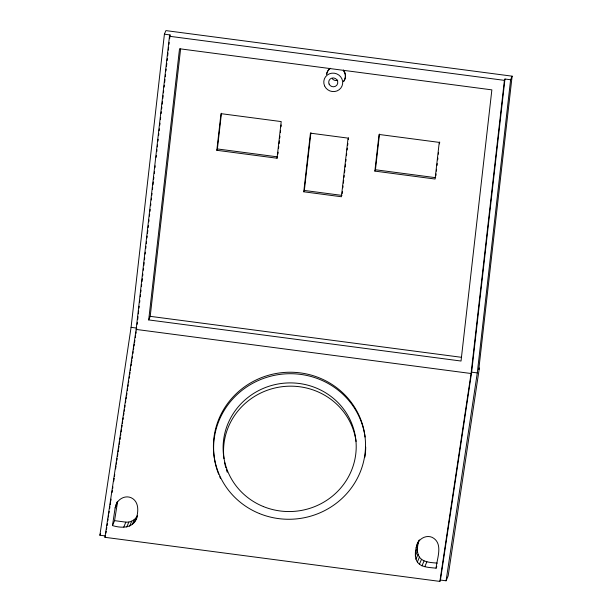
<?xml version="1.0" encoding="UTF-8"?>
<svg xmlns="http://www.w3.org/2000/svg" width="612" height="612" viewBox="0 0 612 612"><rect width="100%" height="100%" fill="white"/><g stroke="black" fill="none" stroke-linecap="round" stroke-linejoin="round"><path stroke-width="0.92" d="M436.792 566.544L436.104 568.181C428.951 567.324 418.662 567.699 415.976 559.177C414.469 553.447 415.831 547.258 418.08 541.903M437.236 563.132C430.29 562.459 420.582 562.405 418.042 554.243C416.718 549.92 417.659 545.315 418.684 541.023M104.958 537.313L105.524 535.967L99.878 535.225L131.075 327.336L164.406 34.18L165.913 30.6L512.122 76.171L478.791 369.327L479.357 367.988L448.16 575.869L446.087 580.796L440.441 580.054L439.875 581.4L104.958 537.313L136.155 329.424L169.486 36.269L170.052 34.93L164.406 34.18M137.157 324.291L137.371 322.394M137.692 319.541L138.021 316.695M138.343 313.849L138.664 311.003M138.985 308.157L139.207 306.26M139.635 302.466L139.85 300.568M140.286 296.774L140.5 294.877M140.821 292.031L141.035 290.134M141.471 286.339L141.686 284.442M142.007 281.597L142.336 278.751M142.657 275.905L142.871 274.008M143.3 270.213L143.522 268.316M143.843 265.47L144.164 262.625M144.493 259.771L144.707 257.874M145.136 254.079L145.35 252.182M145.786 248.388L146 246.491M146.322 243.645L146.536 241.748M146.972 237.953L147.186 236.056M147.507 233.21L147.836 230.364M148.158 227.519L148.372 225.621M148.8 221.827L149.022 219.93M149.45 216.135L149.665 214.238M149.994 211.392L150.208 209.495M150.636 205.701L150.85 203.804M151.286 200.002L151.501 198.104M151.822 195.259L152.036 193.361M152.472 189.567L152.686 187.67M153.008 184.824L153.337 181.978M153.658 179.132L153.872 177.235M154.308 173.441L154.522 171.544M154.951 167.749L155.165 165.852M156.137 157.315L156.351 155.417M156.787 151.623L157.001 149.726M157.322 146.88L157.544 144.975M157.972 141.181L158.187 139.284M158.623 135.489L158.837 133.592M159.158 130.746L159.372 128.849M159.809 125.055L160.023 123.157M160.451 119.363L160.665 117.466M161.101 113.671L161.316 111.774M161.637 108.928L161.859 107.031M162.18 104.185L162.501 101.34M162.823 98.494L163.152 95.648M163.473 92.802L163.687 90.905M164.123 87.111L164.337 85.206M164.659 82.36L164.98 79.514M165.309 76.668L165.523 74.771M165.951 70.977L166.173 69.079M166.495 66.234L166.816 63.388M167.137 60.542L167.359 58.645M167.68 55.799L168.002 52.953M168.331 50.108L168.652 47.262M168.973 44.416L169.187 42.519M169.623 38.724L170.052 34.93M148.701 319.923L179.53 48.753L491.864 89.865L461.035 361.034L148.701 319.923L150.208 316.335L180.601 48.96M216.824 150.3L220.993 113.656L281.199 121.581L277.037 158.225L216.824 150.3L217.39 148.953L221.445 113.251M277.917 154.063L278.131 152.181M278.559 148.425L278.774 146.543M279.095 143.728L279.416 140.905M279.738 138.09L279.952 136.208M280.373 132.452L280.587 130.57M281.015 126.814L281.229 124.932M303.774 191.793L310.437 133.164L348.067 138.121L341.404 196.75L303.774 191.793L304.34 190.454L310.896 132.766M342.185 193.514L342.399 191.625M342.827 187.838L343.041 185.949M343.363 183.11L343.692 180.272M344.013 177.442L344.227 175.545M344.548 172.706L344.87 169.876M345.191 167.038L345.512 164.2M345.841 161.361L346.055 159.472M346.484 155.685L346.698 153.796M347.126 150.017L347.341 148.119M347.67 145.289L347.884 143.392M348.312 139.613L348.526 137.723M374.873 171.108L379.042 134.456L439.248 142.389L435.086 179.033L374.873 171.108L375.439 169.761L379.501 134.059M435.859 175.805L436.073 173.93M436.394 171.108L436.608 169.233M437.037 165.47L437.251 163.595M437.679 159.831L437.894 157.957M438.322 154.193L438.536 152.319M439.493 143.858L439.707 141.984M439.875 581.4L471.072 373.511L504.403 80.356L504.969 79.017L510.615 79.759L512.122 76.171M440.441 580.054L471.638 372.173L504.969 79.017M446.087 580.796L477.284 372.915L510.615 79.759M105.953 533.136L106.236 531.247M106.519 529.357L106.802 527.467M107.085 525.57L107.368 523.681M107.796 520.85L108.079 518.961M108.362 517.071L108.645 515.182M108.928 513.292L109.211 511.403M109.64 508.564L109.923 506.675M110.206 504.785L110.489 502.896M110.772 501.006L111.055 499.117M112.05 492.499L112.333 490.61M112.616 488.72L112.899 486.831M113.748 481.162L114.176 478.324M114.459 476.434L114.742 474.545M115.591 468.876L116.02 466.046M116.303 464.156L116.586 462.267M116.869 460.377L117.152 458.48M117.435 456.59L117.864 453.76M118.147 451.87L118.43 449.981M118.713 448.091L118.996 446.202M119.279 444.312L119.707 441.474M119.99 439.584L120.273 437.695M120.556 435.805L120.839 433.916M121.122 432.026L121.551 429.188M121.834 427.298L122.117 425.409M122.4 423.519L122.683 421.63M122.966 419.74L123.249 417.851M123.678 415.02L123.961 413.123M124.244 411.233L124.527 409.344M124.81 407.454L125.093 405.565M125.521 402.734L125.804 400.845M126.087 398.955L126.37 397.066M126.653 395.176L126.936 393.287M127.365 390.448L127.648 388.559M127.931 386.669L128.214 384.78M128.497 382.89L128.78 381.001M129.209 378.162L129.492 376.273M129.775 374.383L130.058 372.494M130.341 370.604L130.624 368.715M131.052 365.877L131.335 363.987M131.618 362.097L131.901 360.208M132.184 358.318L132.467 356.429M132.896 353.598L133.179 351.709M133.462 349.819L133.745 347.93M134.028 346.04L134.311 344.143M134.594 342.253L134.877 340.364M135.306 337.533L135.589 335.644M135.872 333.754L136.155 331.865M136.438 329.975L136.721 328.086L131.075 327.336M137.44 515.977C134.472 528.202 122.836 528.676 112.478 525.586L115.125 507.914L117.382 501.45M112.478 525.586L114.551 520.651L117.634 501.396M436.104 568.181C436.823 558.672 443.761 543.357 432.194 537.367C426.258 534.712 419.274 538.545 417.047 544.366M136.055 519.259C138.549 512.06 139.345 501.572 131.144 497.732C125.208 495.077 118.231 498.91 115.997 504.732M99.878 535.225L100.575 533.58M115.125 507.914L117.198 502.988M277.037 158.225L277.596 156.879L217.39 148.953M123.769 527.07L125.835 522.143C130.517 522.648 135.267 519.955 137.34 515.763M126.753 527.031L128.826 522.097M129.66 526.136L131.733 521.21M132.299 524.469L134.365 519.534M134.479 522.12L136.553 517.194M418.623 541.505L419.312 539.861M416.175 547.541L418.248 542.615M415.395 552.735L417.468 547.809M415.296 556.017L417.369 551.091M415.976 559.177L418.042 554.243M417.376 561.992L419.45 557.065M419.419 564.287L421.492 559.353M421.959 565.886L424.024 560.959M424.812 566.697L426.885 561.77M169.486 36.269L504.403 80.356M375.439 169.761L435.652 177.687M304.34 190.454L341.97 195.404M150.208 316.335L461.593 357.324M471.638 372.173L477.284 372.915M136.155 329.424L471.072 373.511M114.551 520.651L125.835 522.143M326.67 74.381A9.509 9.195 22.8 0 1 330.159 68.261M343.47 70.013A9.509 9.195 22.8 0 1 343.707 81.274M326.609 74.037A9.509 9.195 22.8 0 1 329.975 68.712M343.278 70.464A9.509 9.195 22.8 0 1 343.516 81.717M337.717 80.172A4.567 4.414 22.8 0 1 332.339 78.757M227.266 472.242A66.586 64.283 -7.5 0 1 226.363 469.58M225.836 467.775A66.586 64.283 -7.5 0 1 224.566 462.289M224 458.61A66.586 64.283 -7.5 0 1 281.811 386.738A66.586 64.283 -7.5 0 1 356.054 441.443M365.708 447.081A76.095 73.471 -7.5 0 1 364.92 457.133M220.496 478.408A76.095 73.471 -7.5 0 1 219.731 476.74M218.675 474.224A76.095 73.471 -7.5 0 1 270.955 376.135A76.095 73.471 -7.5 0 1 365.073 437.044M329.08 84.043A4.567 4.414 22.8 0 0 336.906 85.076A4.567 4.414 22.8 0 0 333.739 77.961A4.567 4.414 22.8 0 0 329.08 84.043M324.574 85.871A9.509 9.195 22.8 0 0 340.869 88.013A9.509 9.195 22.8 0 0 334.282 73.203A9.509 9.195 22.8 0 0 324.574 85.871M263.374 506.552A66.586 64.283 -7.5 0 0 355.748 439.102A66.586 64.283 -7.5 0 0 249.857 396.025A66.586 64.283 -7.5 0 0 263.374 506.552M259.427 513.552A76.095 73.471 -7.5 0 0 364.997 436.471A76.095 73.471 -7.5 0 0 243.981 387.235A76.095 73.471 -7.5 0 0 259.427 513.552"/></g></svg>
